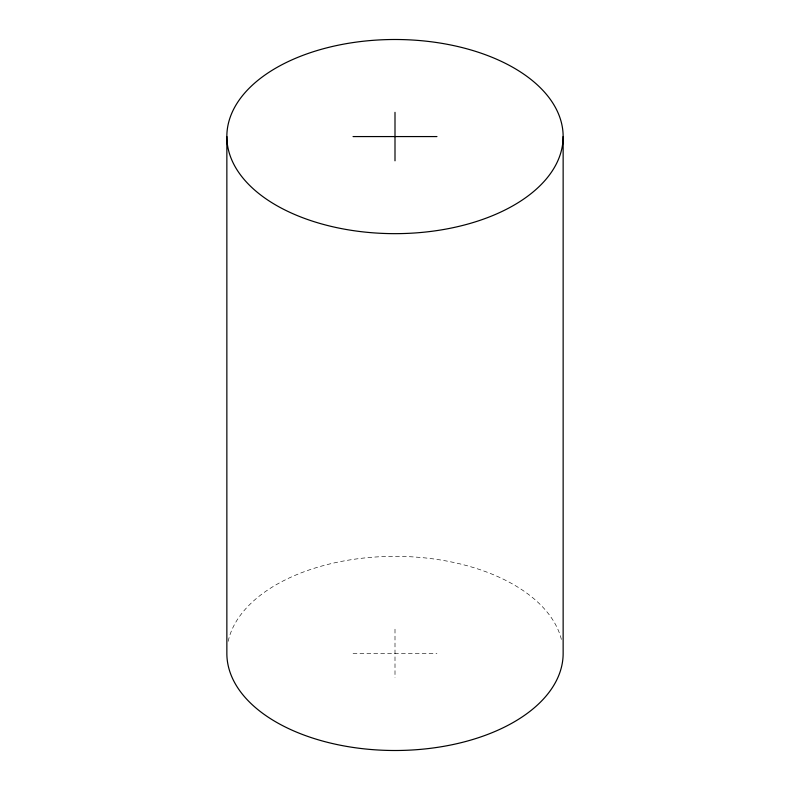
<?xml version="1.0" encoding="UTF-8"?>
<svg xmlns="http://www.w3.org/2000/svg" width="790" height="790" viewBox="0 0 790 790"><rect width="100%" height="100%" fill="white"/><g stroke="black" fill="none" stroke-linecap="round" stroke-linejoin="round"><path stroke-width="0.59" stroke-dasharray="3.95 2.96" d="M353.041 653.429L436.959 653.429M395 629.196L395 677.652M228.162 641.362A168.142 97.071 0 0 1 395 556.348A168.142 97.071 0 0 1 561.838 641.362"/><path stroke-width="1.19" d="M353.041 136.571L436.959 136.571M563.142 136.571A168.142 97.071 0 0 1 310.924 220.647A168.142 97.071 0 0 1 310.924 52.505A168.142 97.071 0 0 1 563.142 136.571L563.142 653.429A168.142 97.071 0 0 1 395 750.5A168.142 97.071 0 0 1 226.858 653.429L226.858 136.571M395 112.348L395 160.805"/></g></svg>
